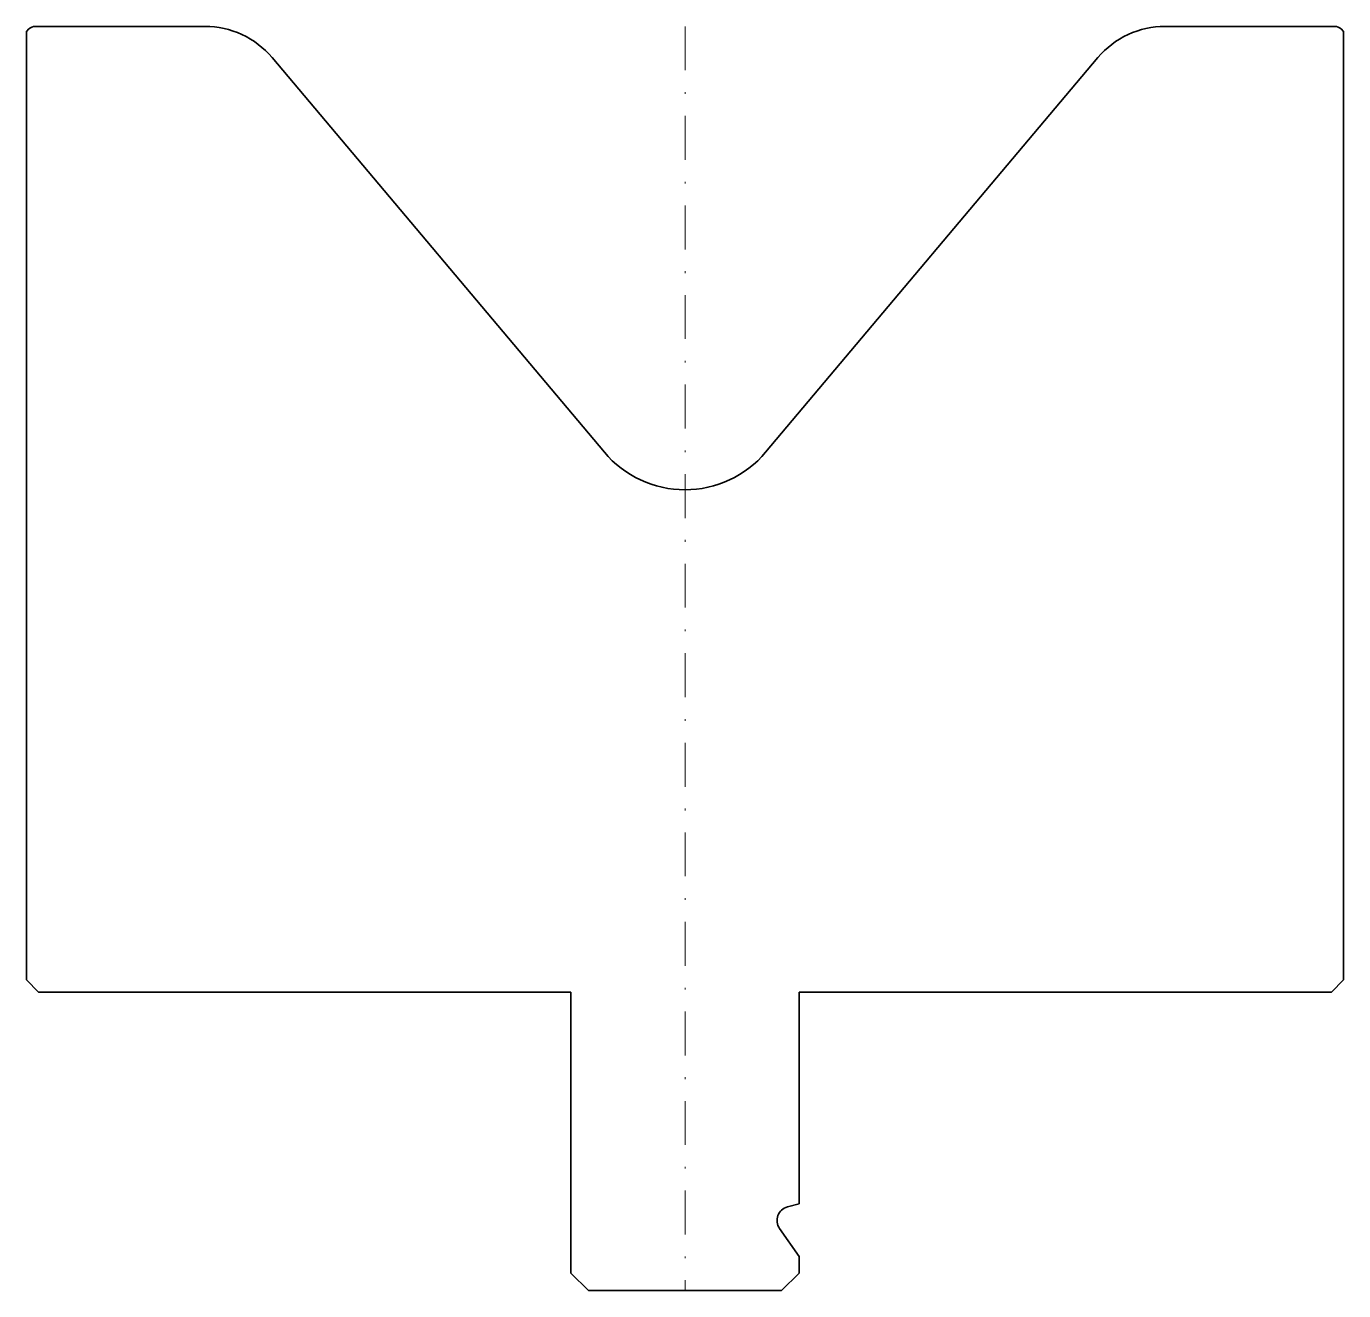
# Model space of a CAD drawing. Header units: millimetres. Extents: x -37.5 to 37.5, y -72 to 0.
import ezdxf

# ---------------------------------------------------------------- set-up
doc = ezdxf.new("R2010")
doc.units = ezdxf.units.MM
doc.header["$LTSCALE"] = 5
doc.linetypes.add('AUSGEZOGEN', pattern=[0])
doc.linetypes.add('DASHDOT', pattern=[1, 0.5, -0.25, 0, -0.25])
doc.layers.add('2', color=7, linetype='Continuous')

msp = doc.modelspace()

# ---------------------------------------------------------------- linework, layer by layer
at = {"layer": '2', "color": 7, "linetype": 'AUSGEZOGEN', "lineweight": 35}
for p, q in [((-36.99, 0), (-27.332, 0)), ((27.332, 0), (36.99, 0)), ((-37.5, -0.299), (-37.351, -0.149)), ((-37.5, -54.3), (-37.5, -0.299)), ((37.351, -0.149), (37.5, -0.299)), ((37.5, -0.299), (37.5, -54.3)), ((-23.506, -1.78), (-4.591, -24.256)), ((4.591, -24.256), (23.506, -1.78)), ((-36.8, -55), (-37.5, -54.3)), ((37.5, -54.3), (36.8, -55)), ((-6.5, -55), (-36.8, -55)), ((-6.5, -71), (-6.5, -55)), ((36.8, -55), (6.5, -55)), ((6.5, -55), (6.5, -67.049)), ((6.5, -67.049), (5.833, -67.228)), ((5.384, -68.46), (6.5, -70.053)), ((6.5, -70.053), (6.5, -71)), ((-5.5, -72), (-6.5, -71)), ((6.5, -71), (5.5, -72)), ((5.5, -72), (-5.5, -72))]:
    msp.add_line(p, q, dxfattribs=at)
at = {"layer": '2', "color": 7, "linetype": 'DASHDOT', "lineweight": 18}
msp.add_line((0, 0), (0, -72), dxfattribs=at)
at = {"layer": '2', "color": 7, "linetype": 'AUSGEZOGEN', "lineweight": 35}
for centre, radius, start, end in [((-36.99, -0.51), 0.51, 90, 135), ((-27.332, -5), 5, 40.08333, 90), ((27.332, -5), 5, 90, 139.91667), ((36.99, -0.51), 0.51, 45, 90), ((0, -20.393), 6, 220.08333, 319.91667), ((6.04, -68.001), 0.8, 105, 215)]:
    msp.add_arc(centre, radius, start, end, dxfattribs=at)

doc.saveas('drawing.dxf')
